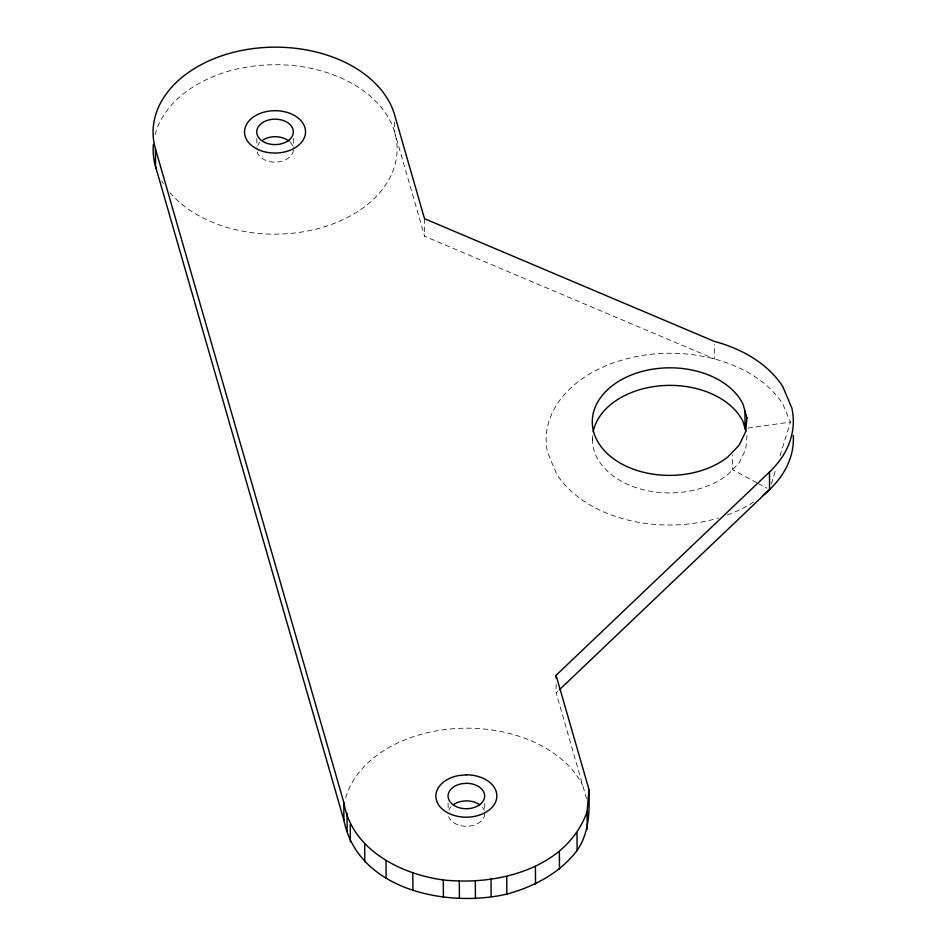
<?xml version="1.0" encoding="UTF-8"?>
<svg xmlns="http://www.w3.org/2000/svg" width="946" height="946" viewBox="0 0 946 946"><rect width="100%" height="100%" fill="white"/><g stroke="black" fill="none" stroke-linecap="round" stroke-linejoin="round"><path stroke-width="0.71" stroke-dasharray="4.73 3.55" d="M747.033 435.373L745.732 449.385L739.252 462.7L728.042 474.407A77.406 53.78 -0.3 0 1 640.241 488.928A77.406 53.78 -0.3 0 1 592.539 435.893M771.309 483.95L776.098 468.483M780.001 455.818L790.442 422.058L782.886 404.167A123.63 85.873 -0.3 0 0 635.05 356.831A123.63 85.873 -0.3 0 0 547.628 452.649L556.697 474.135A123.63 85.873 -0.3 0 0 718.381 517.982M586.603 798.826L556.153 692.85L558.294 690.828M747.884 428.089L790.442 422.058M394.636 122.152L394.695 132.393L424.612 236.264L714.455 358.948L714.384 344.332M756.8 482.732L732.535 469.713L732.452 455.097M758.077 483.418L767.017 488.207M592.515 435.621L592.551 442.929M556.118 684.076L556.153 692.85M484.695 803.615L484.73 810.923M448.108 803.048L448.156 810.355M424.529 218.715L424.612 236.264M293.319 138.494L293.366 147.269M256.815 138.423L256.863 147.198M753.702 501.983A123.63 85.873 -0.3 0 1 726.634 515.263M484.742 813.856A18.293 12.712 -0.3 0 1 468.365 826.201A18.293 12.712 -0.3 0 1 448.664 816.575M448.912 810.001A18.293 12.712 -0.3 0 1 450.864 806.962M482.531 807.458A18.293 12.712 -0.3 0 1 484.246 810.556M293.378 150.189A18.293 12.712 -0.3 0 1 276.338 162.109A18.293 12.712 -0.3 0 1 257.182 151.963M257.797 145.4A18.293 12.712 -0.3 0 1 259.902 142.42M289.866 141.853A18.293 12.712 -0.3 0 1 293.059 146.89M155.073 134.781A121.963 84.726 -0.3 0 1 329.752 73.528A121.963 84.726 -0.3 0 1 364.269 207.008A121.963 84.726 -0.3 0 1 170.067 192.748M163.339 183.63A121.963 84.726 -0.3 0 1 161.801 181.064M345.728 797.868A122.921 85.388 -0.3 0 1 457.486 728.432A122.921 85.388 -0.3 0 1 582.547 785.192"/><path stroke-width="1.42" d="M587.182 829.264L587.099 811.715L588.956 789.461L556.071 675.314L769.476 472.03A123.63 85.873 -0.3 0 0 791.861 408.104L782.791 386.618A123.63 85.873 -0.3 0 0 714.36 341.4L424.529 218.715L394.6 114.844A121.963 84.726 -0.3 0 0 250.974 48.885A121.963 84.726 -0.3 0 0 155.463 148.912L155.546 166.461L343.871 820.123C357.813 890.257 447.068 907.947 506.843 894.1C533.958 886.698 559.831 873.205 577.107 850.454C589.595 832.397 589.571 810.521 588.956 789.461M155.463 148.912L343.847 802.563C351.534 849.272 400.229 874.163 443.296 879.946C497.584 885.87 566.843 868.653 587.099 811.715M559.358 689.811L769.571 489.579L769.476 472.03M745.838 431.246L743.059 421.609A77.406 53.78 -0.3 0 0 662.638 385.625A77.406 53.78 -0.3 0 0 593.166 431.683M744.951 410.942L745.046 428.491M577.013 832.906L577.107 850.454M559.382 851.577L559.476 869.126M556.071 675.314L556.082 678.235M535.424 866.465L535.519 884.013M506.749 876.552L506.843 894.1M491.045 878.858L491.128 896.406M475.33 881.152L475.424 898.7M459.318 880.549L459.401 898.097M443.296 879.946L443.39 897.494M412.834 873.028L412.929 890.576M386.015 860.86L386.11 878.408M364.683 844.27L364.778 861.818M350.268 824.392L350.363 841.94M347.076 813.477L347.111 831.037M343.847 802.563L343.871 820.123M793.316 435.432A123.63 85.873 -0.3 0 1 763.221 495.125M453.867 804.372A18.293 12.712 -0.3 0 1 462.192 801.215L466.946 800.86A18.293 12.712 -0.3 0 1 479.728 804.786M263.047 139.913A18.293 12.712 -0.3 0 1 288.861 141.001M156.397 169.157A121.963 84.726 -0.3 0 1 153.394 144.407M746.938 417.825L745.637 431.837L739.157 445.152L727.947 456.859A77.406 53.78 -0.3 0 1 609.378 455.464A77.406 53.78 -0.3 0 1 632.389 374.581A77.406 53.78 -0.3 0 1 742.977 404.072L746.938 417.825M466.224 774.833L458.337 775.602A30.497 21.179 -0.3 0 0 443.095 809.764A30.497 21.179 -0.3 0 0 494.049 804.81A30.497 21.179 -0.3 0 0 466.224 774.833M466.851 783.312L462.097 783.666A18.293 12.712 -0.3 0 0 452.046 803.97A18.293 12.712 -0.3 0 0 482.732 801.652A18.293 12.712 -0.3 0 0 466.851 783.312M258.116 149.551A30.497 21.179 -0.3 0 0 305.463 133.161A30.497 21.179 -0.3 0 0 261.522 112.929A30.497 21.179 -0.3 0 0 258.116 149.551M264.88 142.479A18.293 12.712 -0.3 0 0 293.284 132.653A18.293 12.712 -0.3 0 0 266.926 120.509A18.293 12.712 -0.3 0 0 264.88 142.479"/></g></svg>
